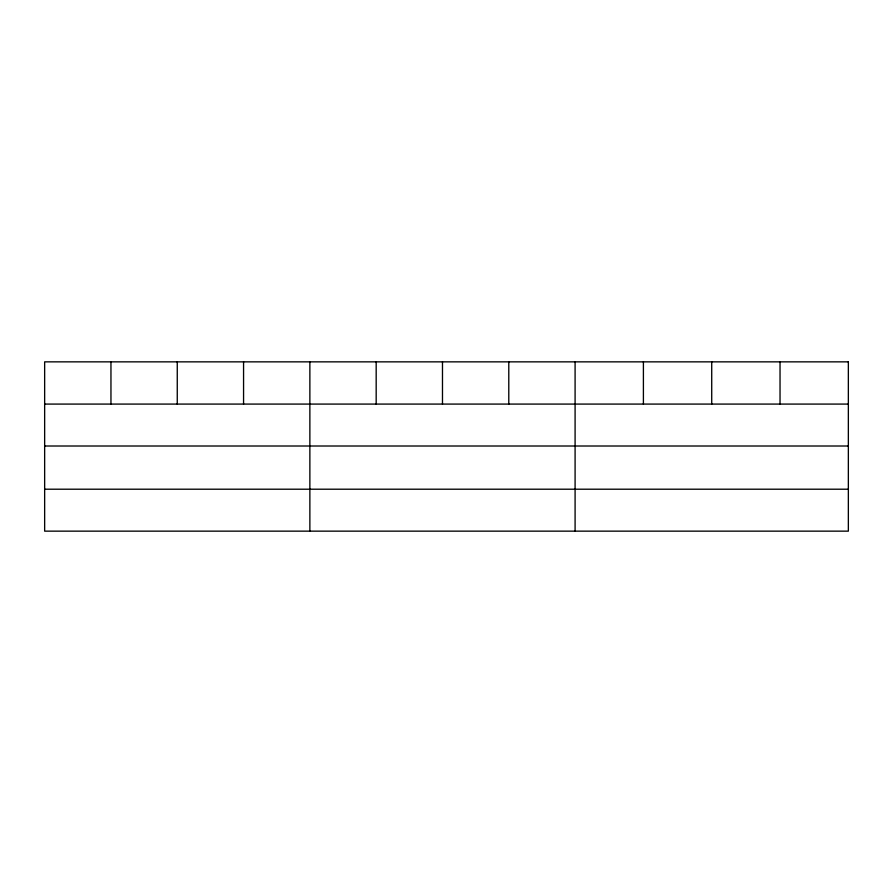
<?xml version="1.0" encoding="UTF-8"?>
<svg xmlns="http://www.w3.org/2000/svg" width="893" height="893" viewBox="0 0 893 893"><rect width="100%" height="100%" fill="white"/><g stroke="black" fill="none" stroke-linecap="round" stroke-linejoin="round"><path stroke-width="1.34" d="M44.65 404.082L848.35 404.082M44.65 446.009L848.35 446.009M44.65 489.208L848.35 489.208M780.035 361.855L780.035 404.082M711.721 361.855L711.721 404.082M643.406 361.855L643.406 404.082M575.092 361.855L575.092 531.145M508.787 361.855L508.787 404.082M442.481 361.855L442.481 404.082M376.176 361.855L376.176 404.082M309.871 361.855L309.871 531.145M243.566 361.855L243.566 404.082M177.261 361.855L177.261 404.082M110.955 361.855L110.955 404.082M848.35 361.855L44.65 361.855L44.65 531.145L848.35 531.145L848.35 361.855"/></g></svg>
